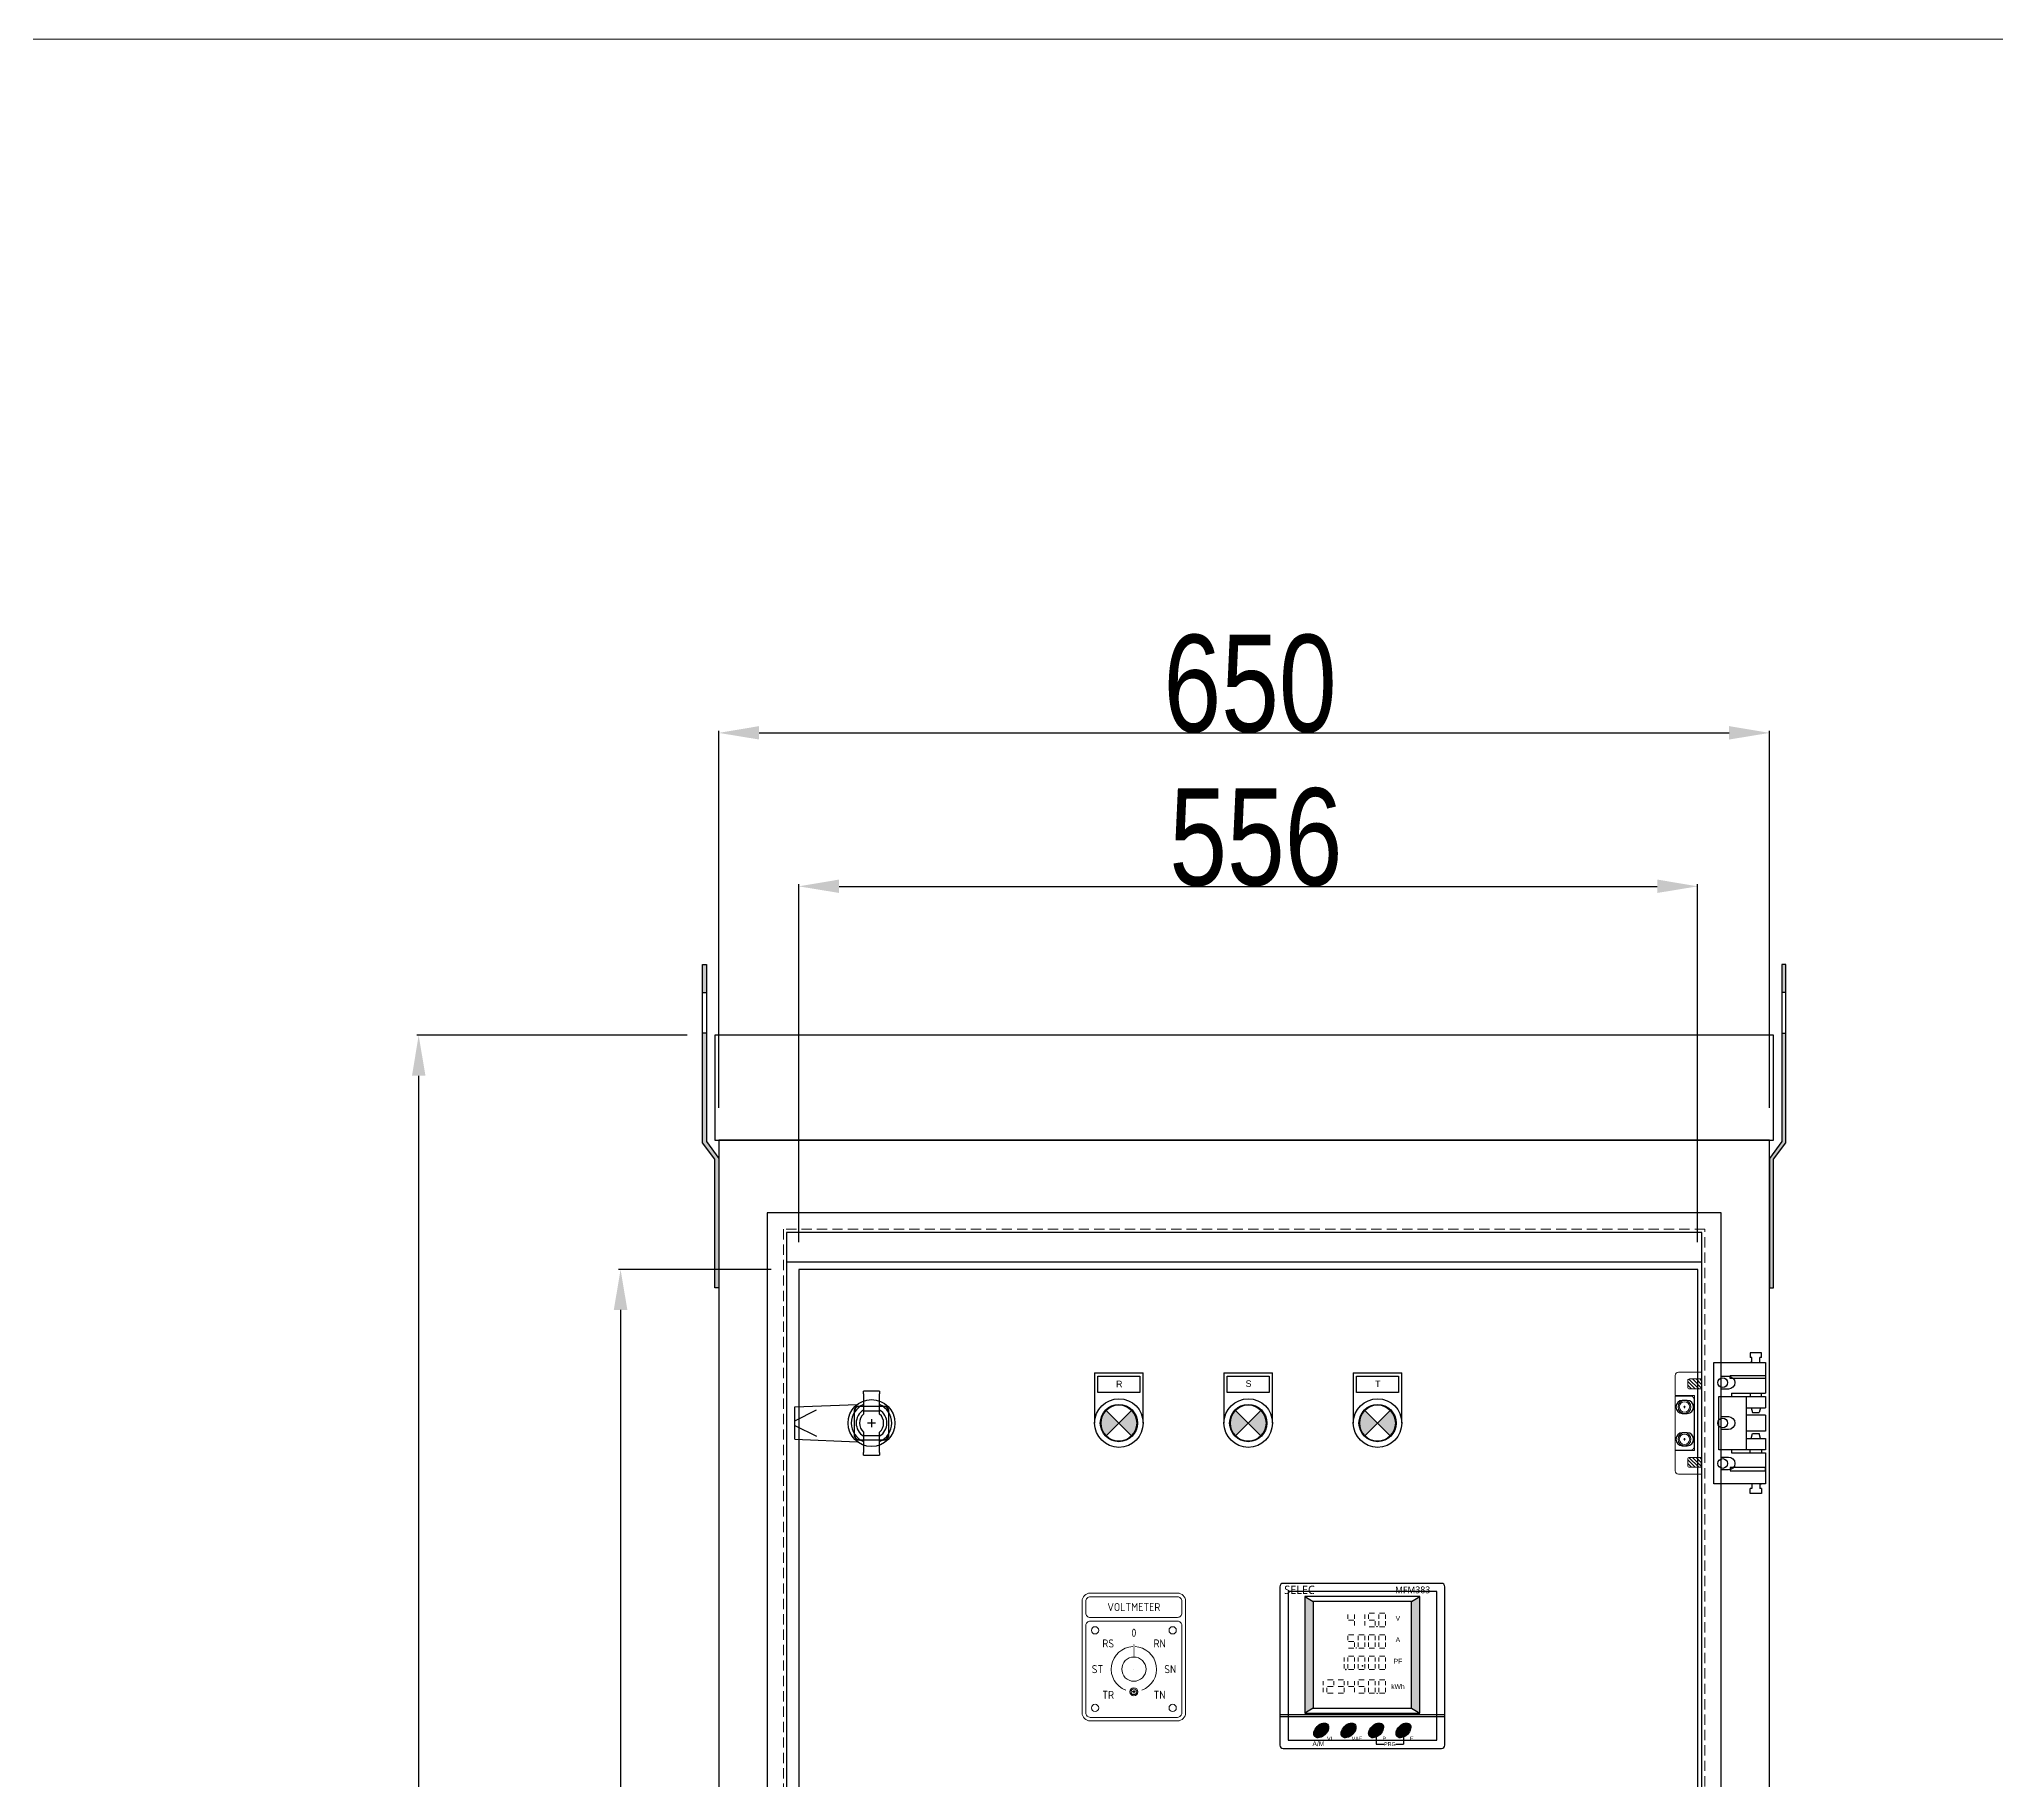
# Model space of a CAD drawing. Header units: inches. Extents: x 21 to 136330, y 8 to 58290.
# Drawn here: x 28198 to 29409, y 38389 to 39466 of the extents above; entities that cross this region are included whole.
import ezdxf
from ezdxf.enums import TextEntityAlignment as Align

# ---------------------------------------------------------------- set-up
doc = ezdxf.new("R2010")
doc.units = ezdxf.units.IN
doc.header["$MEASUREMENT"] = 0
doc.set_wipeout_variables(frame=1)
doc.linetypes.add('HIDDEN', pattern=[9.525, 6.35, -3.175])
doc.linetypes.add('HIDDEN2', pattern=[4.7625, 3.175, -1.5875])
for name, color, linetype, lineweight in [('0 TĂNG CỨNG', 7, 'Continuous', 15), ('01', 7, 'HIDDEN2', 13), ('07', 5, 'Continuous', 5), ('@.0.DM. NÉT ĐỨT', 8, 'HIDDEN', 9), ('hw_Text', 7, 'Continuous', 13)]:
    doc.layers.add(name, color=color, linetype=linetype, lineweight=lineweight)
for name, color, linetype in [('@.0.DM. NÉT CHÍNH', 7, 'Continuous'), ('@.DM. NÉT CẮT', 2, 'Continuous'), ('@.DM. THIẾT BỊ', 7, 'Continuous')]:
    doc.layers.add(name, color=color, linetype=linetype)
doc.layers.add('@.DM. KÍCH THƯỚC', color=8, linetype='Continuous', transparency=0.2)
doc.layers.add('@.DM. KÍCH THƯỚC @ 1', color=8, linetype='Continuous', transparency=0.2)
doc.styles.add('1_Segoe UI', font='segoeui.ttf')
doc.styles.add('ARIAL', font='arial.ttf')
doc.styles.add('Arial-Black', font='')
doc.styles.add('roman', font='roman.shx', dxfattribs={"width": 0.8})
doc.styles.add('Tahoma (Input Text)', font='tahoma.ttf')
doc.styles.add('VnArial', font='')
doc.styles.add('WD_IEC', font='isocp2.shx')
doc.styles.get('Arial-Black').set_extended_font_data('Arial Black')
doc.styles.get('VnArial').set_extended_font_data('.VnArial')
doc.dimstyles.new('Kích thước Duy Mạnh', dxfattribs={"dimtxt": 30, "dimasz": 25, "dimexe": 1.25, "dimexo": 20, "dimtad": 1, "dimdec": 1, "dimtxsty": 'roman', "dimcen": 2.5, "dimclrd": 8, "dimclre": 8, "dimclrt": 2, "dimadec": 0, "dimazin": 0, "dimtfac": 1, "dimtdec": 1, "dimtix": 1, "dimtmove": 0, "dimatfit": 3, "dimfxl": 1, "dimtfillclr": 1, "dimarcsym": 0})

# ---------------------------------------------------------------- blocks, each defined once
blk = doc.blocks.new('KHUNG KT1')
at = {"color": 7}
blk.add_lwpolyline([(0, 0), (7128, 0), (7128, -5040), (0, -5040)], close=True, dxfattribs=at)
at = {"color": 1, "style": 'Tahoma (Input Text)', "flags": 8}
for tag, p in [('#01', (328.9, -4851.1)), ('#03', (1514.7, -4846.3)), ('#05', (2819, -4851.1)), ('#07', (4424, -4851.1)), ('#09', (5172.9, -4851.1)), ('#02', (189.8, -4995.1)), ('#04', (1755.3, -4995.1)), ('#06', (2727.8, -4995.1)), ('#08', (4382.7, -4995.1)), ('#10', (5172.9, -4995.1))]:
    blk.add_attdef(tag, p, '', height=60, dxfattribs=at)
blk.add_attdef('#11', text='', height=60, dxfattribs=at).set_placement((6996, -4961.6), align=Align.CENTER)
at = {"layer": '0 TĂNG CỨNG', "color": 1, "style": 'ARIAL'}
blk.add_attdef('#12', (852.8, -4987.6), '', height=60, dxfattribs=at)
blk = doc.blocks.new('*D631')
at = {"layer": '@.DM. KÍCH THƯỚC', "color": 8, "lineweight": -2, "transparency": 16777216}
for p, q in [((28650.6, 38704.9), (28556.2, 38704.9)), ((28650.6, 37914.9), (28556.2, 37914.9))]:
    blk.add_line(p, q, dxfattribs=at)
at = {"layer": '@.DM. KÍCH THƯỚC', "lineweight": -2, "transparency": 16777216}
blk.add_line((28557.4, 38679.9), (28557.4, 37939.9), dxfattribs=at)
at = {"layer": '@.DM. KÍCH THƯỚC', "transparency": 16777216}
for points in [[(28553.2, 38679.9), (28561.6, 38679.9), (28557.4, 38704.9)], [(28553.2, 37939.9), (28561.6, 37939.9), (28557.4, 37914.9)]]:
    blk.add_solid(points, dxfattribs=at)
at = {"layer": 'Defpoints', "color": 0, "transparency": 16777216}
for p in [(28670.6, 38704.9), (28557.4, 37914.9), (28670.6, 37914.9)]:
    blk.add_point(p, dxfattribs=at)
at = {"layer": '@.DM. KÍCH THƯỚC', "color": 2, "transparency": 16777216, "insert": (28496.8, 38248.2), "char_height": 60, "attachment_point": 1, "rotation": 90, "style": 'roman'}
blk.add_mtext('790', dxfattribs=at)
blk = doc.blocks.new('*D632')
at = {"layer": '@.DM. KÍCH THƯỚC', "color": 8, "lineweight": -2, "transparency": 16777216}
for p, q in [((28667.6, 38721.9), (28667.6, 38943.2)), ((29223.6, 38721.9), (29223.6, 38943.2))]:
    blk.add_line(p, q, dxfattribs=at)
at = {"layer": '@.DM. KÍCH THƯỚC', "lineweight": -2, "transparency": 16777216}
blk.add_line((28692.6, 38941.9), (29198.6, 38941.9), dxfattribs=at)
at = {"layer": '@.DM. KÍCH THƯỚC', "transparency": 16777216}
for points in [[(28692.6, 38946.1), (28692.6, 38937.8), (28667.6, 38941.9)], [(29198.6, 38946.1), (29198.6, 38937.8), (29223.6, 38941.9)]]:
    blk.add_solid(points, dxfattribs=at)
at = {"layer": 'Defpoints', "color": 0, "transparency": 16777216}
for p in [(29223.6, 38941.9), (28667.6, 38701.9), (29223.6, 38701.9)]:
    blk.add_point(p, dxfattribs=at)
at = {"layer": '@.DM. KÍCH THƯỚC', "color": 2, "transparency": 16777216, "insert": (28896.8, 39002.6), "char_height": 60, "attachment_point": 1, "style": 'roman'}
blk.add_mtext('556', dxfattribs=at)
blk = doc.blocks.new('*D636')
at = {"layer": '@.DM. KÍCH THƯỚC', "color": 8, "lineweight": -2, "transparency": 16777216}
for p, q in [((28598.6, 38849.8), (28431.3, 38849.8)), ((28601.2, 37749.9), (28431.3, 37749.9))]:
    blk.add_line(p, q, dxfattribs=at)
at = {"layer": '@.DM. KÍCH THƯỚC', "lineweight": -2, "transparency": 16777216}
blk.add_line((28432.5, 38824.8), (28432.5, 37774.9), dxfattribs=at)
at = {"layer": '@.DM. KÍCH THƯỚC', "transparency": 16777216}
for points in [[(28428.4, 38824.8), (28436.7, 38824.8), (28432.5, 38849.8)], [(28428.4, 37774.9), (28436.7, 37774.9), (28432.5, 37749.9)]]:
    blk.add_solid(points, dxfattribs=at)
at = {"layer": 'Defpoints', "color": 0, "transparency": 16777216}
for p in [(28618.6, 38849.8), (28432.5, 37749.9), (28621.2, 37749.9)]:
    blk.add_point(p, dxfattribs=at)
at = {"layer": '@.DM. KÍCH THƯỚC', "color": 2, "transparency": 16777216, "insert": (28371.9, 38224.4), "char_height": 60, "attachment_point": 1, "rotation": 90, "style": 'roman'}
blk.add_mtext('1100', dxfattribs=at)
blk = doc.blocks.new('*D637')
at = {"layer": '@.DM. KÍCH THƯỚC', "color": 8, "lineweight": -2, "transparency": 16777216}
for p, q in [((28618.1, 38804.9), (28618.1, 39038.1)), ((29268.1, 38804.9), (29268.1, 39038.1))]:
    blk.add_line(p, q, dxfattribs=at)
at = {"layer": '@.DM. KÍCH THƯỚC', "lineweight": -2, "transparency": 16777216}
blk.add_line((28643.1, 39036.8), (29243.1, 39036.8), dxfattribs=at)
at = {"layer": '@.DM. KÍCH THƯỚC', "transparency": 16777216}
for points in [[(28643.1, 39041), (28643.1, 39032.7), (28618.1, 39036.8)], [(29243.1, 39041), (29243.1, 39032.7), (29268.1, 39036.8)]]:
    blk.add_solid(points, dxfattribs=at)
at = {"layer": 'Defpoints', "color": 0, "transparency": 16777216}
for p in [(29268.1, 39036.8), (28618.1, 38784.9), (29268.1, 38784.9)]:
    blk.add_point(p, dxfattribs=at)
at = {"layer": '@.DM. KÍCH THƯỚC', "color": 2, "transparency": 16777216, "insert": (28893.2, 39097.5), "char_height": 60, "attachment_point": 1, "style": 'roman'}
blk.add_mtext('650', dxfattribs=at)
blk = doc.blocks.new('HL011-1-6')
at = {"color": 8}
for p, q in [((29.5, 81), (22.5, 81)), ((22.5, 81), (22.5, 78)), ((23.5, 78), (22.5, 78)), ((23.5, 75), (22.5, 75)), ((23.5, 75), (23.5, 78)), ((29.5, 78), (28.5, 78)), ((28.5, 75), (28.5, 78)), ((28.5, 75), (29.5, 75)), ((29.5, 78), (29.5, 81)), ((11, 56), (11, 54)), ((11, 56), (32, 56)), ((20, 54), (20, 21)), ((22.5, 56), (22.5, 54)), ((29.5, 54), (29.5, 56)), ((20, 47), (32, 47)), ((32, 42.5), (20, 42.5)), ((23.1, 47), (24, 44)), ((24, 44), (28, 44)), ((28.9, 47), (28, 44)), ((32, 32.5), (20, 32.5)), ((20, 28), (32, 28)), ((23.1, 28), (24, 31)), ((24, 31), (28, 31)), ((28.9, 28), (28, 31)), ((11, 21), (11, 19)), ((11, 19), (32, 19)), ((22.5, 19), (22.5, 21)), ((29.5, 21), (29.5, 19)), ((23.5, 0), (22.5, 0)), ((23.5, 0), (23.5, -3)), ((28.5, 0), (28.5, -3)), ((28.5, 0), (29.5, 0)), ((22.5, -6), (22.5, -3)), ((23.5, -3), (22.5, -3)), ((29.5, -6), (22.5, -6)), ((29.5, -3), (28.5, -3)), ((29.5, -3), (29.5, -6))]:
    blk.add_line(p, q, dxfattribs=at)
for points in [[(32, 19), (32, 0), (0, 0), (0, 75), (32, 75), (32, 56)], [(32, 28), (32, 21), (3, 21), (3, 54), (32, 54), (32, 47)], [(32, 42.5), (32, 32.5)]]:
    blk.add_lwpolyline(points, dxfattribs=at)
for points in [[(10, 67), (32, 67), (32, 65), (10, 65)], [(10, 8), (32, 8), (32, 10), (10, 10)]]:
    blk.add_lwpolyline(points, close=True, dxfattribs=at)
for centre in [(5.5, 62.5), (5.5, 37.5), (5.5, 12.5)]:
    blk.add_circle(centre, 3, dxfattribs=at)
blk = doc.blocks.new('MS722')
at = {"layer": '@.DM. THIẾT BỊ', "color": 4}
for p, q in [((-5, 37.8), (-5, 39.5)), ((5, 39.5), (-5, 39.5)), ((-5, 37.8), (-5, 27.2)), ((5, 39.5), (5, 37.8)), ((5, 27.2), (5, 37.8)), ((-5, 27.2), (-5, 25.3)), ((5, 27.2), (-5, 27.2)), ((5, 25.3), (5, 27.2)), ((-5, 14.2), (-5, 12.2)), ((-5, 12.2), (-5, 1.7)), ((-5, 12.2), (5, 12.2)), ((5, 12.2), (5, 14.2)), ((5, 1.7), (5, 12.2)), ((-5, 0), (-5, 1.7)), ((-5, 0), (5, 0)), ((5, 1.7), (5, 0))]:
    blk.add_line(p, q, dxfattribs=at)
for radius, start, end in [(12.5, 113.5782, 246.4218), (7.5, 131.8103, 228.1897), (12.5, 293.5782, 66.4218), (7.5, 311.8103, 48.1897)]:
    blk.add_arc((0, 19.8), radius, start, end, dxfattribs=at)
at = {"layer": '@.DM. THIẾT BỊ', "color": 9}
for start, end in [(121.7569, 238.2431), (301.7569, 58.2431)]:
    blk.add_arc((0, 19.8), 9.5, start, end, dxfattribs=at)
blk = doc.blocks.new('KTRONG')
at = {"layer": '@.DM. THIẾT BỊ', "color": 8}
for p, q in [((-47.5, 10), (-8.9, 11.5)), ((-47.5, -10), (-47.5, 10)), ((-47.5, 1.4), (-34.1, 8.1)), ((-47.5, -1.4), (-34.1, -8.1)), ((-47.5, -10), (-8.9, -11.5))]:
    blk.add_line(p, q, dxfattribs=at)
at = {"layer": '@.DM. THIẾT BỊ', "color": 1, "ltscale": 10}
blk.add_line((0, 2.5), (0, -2.5), dxfattribs=at)
at = {"layer": '@.DM. THIẾT BỊ', "color": 8}
blk.add_lwpolyline([(10.5, 7.5), (10.5, -7.5, -0.414214), (7.5, -10.5), (-7.5, -10.5, -0.414214), (-10.5, -7.5), (-10.5, 7.5, -0.414214), (-7.5, 10.5), (7.5, 10.5, -0.414214)], format="xyb", close=True, dxfattribs=at)
at = {"layer": '@.DM. THIẾT BỊ', "color": 1, "ltscale": 10}
blk.add_lwpolyline([(2.5, 0), (-2.5, 0)], dxfattribs=at)
at = {"layer": '@.DM. THIẾT BỊ', "color": 8}
blk.add_circle((0, 0), 14.5, dxfattribs=at)
blk.add_blockref('MS722', (0, -19.8), dxfattribs=at)
blk = doc.blocks.new('BL012-FRONT')
at = {"layer": '0 TĂNG CỨNG'}
h = blk.add_hatch(dxfattribs=at)
h.set_pattern_fill('ANSI31', color=2, scale=0.5, angle=90, style=0)
h.set_pattern_definition([(135, (-85095.0619, -23179.3125), (-1.122532015, -1.122532015), [])])
edge = h.paths.add_edge_path()
edge.add_line((-0.4, 52.7), (7.2, 52.7))
edge.add_line((7.2, 52.7), (7.2, 58.8))
edge.add_line((7.2, 58.8), (-0.4, 58.8))
edge.add_arc((-0.4, 57.8), 1, 90, 180)
edge.add_line((-1.4, 57.8), (-1.4, 53.7))
edge.add_arc((-0.4, 53.7), 1, 180, 270)
h = blk.add_hatch(dxfattribs=at)
h.set_pattern_fill('ANSI31', color=2, scale=0.5, angle=90, style=0)
h.set_pattern_definition([(135, (-85095.0619, -23227.8125), (-1.122532015, -1.122532015), [])])
edge = h.paths.add_edge_path()
edge.add_line((-0.4, 4.2), (7.2, 4.2))
edge.add_line((7.2, 4.2), (7.2, 10.3))
edge.add_line((7.2, 10.3), (-0.4, 10.3))
edge.add_arc((-0.4, 9.3), 1, 90, 180)
edge.add_line((-1.4, 9.3), (-1.4, 5.2))
edge.add_arc((-0.4, 5.2), 1, 180, 270)
at = {"color": 2, "linetype": 'HIDDEN2'}
blk.add_line((7.2, 4.2), (7.2, 10.3), dxfattribs=at)
at = {"layer": '0 TĂNG CỨNG', "color": 8}
for p, q in [((-4.1, 41.5), (-2.8, 41.5)), ((-3.4, 42.2), (-3.4, 40.8)), ((-4.1, 21.5), (-2.8, 21.5)), ((-3.4, 22.2), (-3.4, 20.8))]:
    blk.add_line(p, q, dxfattribs=at)
at = {"layer": '0 TĂNG CỨNG', "color": 1}
blk.add_lwpolyline([(-9.2, 14.5), (-9.2, 2, 0.414214), (-7.2, 0), (7.2, 0), (7.2, 63), (-7.2, 63, 0.414214), (-9.2, 61), (-9.2, 48.5), (2.8, 48.5), (2.8, 14.5)], format="xyb", close=True, dxfattribs=at)
at = {"layer": '0 TĂNG CỨNG', "color": 2}
for points in [[(-0.4, 52.7), (7.2, 52.7), (7.2, 58.8), (-0.4, 58.8, 0.414214), (-1.4, 57.8), (-1.4, 53.7, 0.414214)], [(-0.4, 4.2), (7.2, 4.2), (7.2, 10.3), (-0.4, 10.3, 0.414214), (-1.4, 9.3), (-1.4, 5.2, 0.414214)]]:
    blk.add_lwpolyline(points, format="xyb", close=True, dxfattribs=at)
at = {"layer": '0 TĂNG CỨNG', "color": 22}
blk.add_lwpolyline([(-9.2, 14.8), (0.6, 14.8, 0.414214), (2.6, 16.8), (2.6, 46.2, 0.414214), (0.6, 48.2), (-9.2, 48.2)], format="xyb", close=True, dxfattribs=at)
at = {"layer": '0 TĂNG CỨNG', "color": 61}
for centre in [(-3.4, 41.5), (-3.4, 21.5)]:
    blk.add_circle(centre, 4, dxfattribs=at)
at = {"layer": '0 TĂNG CỨNG', "color": 8}
for centre in [(-3.4, 41.5), (-3.4, 21.5)]:
    blk.add_circle(centre, 3.2, dxfattribs=at)
blk = doc.blocks.new('Den XANH')
h = blk.add_hatch(color=5)
h.paths.add_polyline_path([(15, 15), (22.8, 7.2, 0.198912), (26, 15, 0.198912), (22.8, 22.8)])
h.paths.add_polyline_path([(15, 15), (7.2, 22.8, 0.198912), (4, 15, 0.198912), (7.2, 7.2)])
at = {"color": 7}
for p, q in [((0, 46), (30, 46)), ((0, 46), (0, 15)), ((30, 15), (30, 46))]:
    blk.add_line(p, q, dxfattribs=at)
blk.add_lwpolyline([(2, 44), (28, 44), (28, 34), (2, 34)], close=True, dxfattribs=at)
blk.add_circle((15, 15), 15, dxfattribs=at)
at = {"layer": '07', "color": 5, "linetype": 'Continuous', "lineweight": 5, "ltscale": 3}
for p, q in [((22.8, 22.8), (7.2, 7.2)), ((7.2, 22.8), (22.8, 7.2))]:
    blk.add_line(p, q, dxfattribs=at)
blk.add_circle((15, 15), 11, dxfattribs=at)
at = {"layer": '01', "color": 2, "linetype": 'Continuous', "lineweight": 5, "style": 'Arial-Black'}
blk.add_attdef('T-SP', text='', height=2.4, dxfattribs=at).set_placement((15.2, 37), align=Align.CENTER)
blk = doc.blocks.new('Den DO')
h = blk.add_hatch(color=1)
h.paths.add_polyline_path([(7.2, 7.2), (15, 15), (7.2, 22.8, 0.198912), (4, 15, 0.198912)])
h.paths.add_polyline_path([(15, 15), (22.8, 7.2, 0.198912), (26, 15, 0.198912), (22.8, 22.8)])
at = {"color": 7}
for p, q in [((0, 46), (30, 46)), ((0, 46), (0, 15)), ((30, 15), (30, 46))]:
    blk.add_line(p, q, dxfattribs=at)
blk.add_lwpolyline([(2, 44), (28, 44), (28, 34), (2, 34)], close=True, dxfattribs=at)
blk.add_circle((15, 15), 15, dxfattribs=at)
at = {"layer": '07', "color": 1, "linetype": 'Continuous', "lineweight": 5, "ltscale": 3}
for p, q in [((22.8, 22.8), (7.2, 7.2)), ((7.2, 22.8), (22.8, 7.2))]:
    blk.add_line(p, q, dxfattribs=at)
blk.add_circle((15, 15), 11, dxfattribs=at)
at = {"layer": '01', "color": 2, "linetype": 'Continuous', "lineweight": 5, "style": 'Arial-Black'}
blk.add_attdef('T-SP', text='', height=2.4, dxfattribs=at).set_placement((15, 38.8), align=Align.CENTER)
blk = doc.blocks.new('Den VANG')
h = blk.add_hatch(color=2)
h.paths.add_polyline_path([(22.8, 7.2, 0.198912), (26, 15, 0.198912), (22.8, 22.8), (15, 15)])
h.paths.add_polyline_path([(7.2, 7.2), (15, 15), (7.2, 22.8, 0.198912), (4, 15, 0.198912)])
at = {"color": 7}
for p, q in [((0, 46), (30, 46)), ((0, 46), (0, 15)), ((30, 15), (30, 46))]:
    blk.add_line(p, q, dxfattribs=at)
blk.add_lwpolyline([(2, 44), (28, 44), (28, 34), (2, 34)], close=True, dxfattribs=at)
blk.add_circle((15, 15), 15, dxfattribs=at)
at = {"layer": '07', "color": 2, "linetype": 'Continuous', "lineweight": 5, "ltscale": 3}
for p, q in [((22.8, 22.8), (7.2, 7.2)), ((7.2, 22.8), (22.8, 7.2))]:
    blk.add_line(p, q, dxfattribs=at)
blk.add_circle((15, 15), 11, dxfattribs=at)
at = {"layer": '01', "color": 2, "linetype": 'Continuous', "lineweight": 5, "style": 'Arial-Black'}
blk.add_attdef('T-SP', text='', height=2.4, dxfattribs=at).set_placement((15.2, 37), align=Align.CENTER)
blk = doc.blocks.new('*U61')
at = {"color": 7}
ref = blk.add_blockref('Den DO', (-95, -46), dxfattribs=at)
ref.add_attrib('T-SP', 'R', dxfattribs={"layer": '01', "color": 2, "linetype": 'Continuous', "lineweight": 5, "height": 4, "style": 'ARIAL'}).set_placement((-79.8, -8.8), align=Align.CENTER)
ref = blk.add_blockref('Den VANG', (-15, -46), dxfattribs=at)
ref.add_attrib('T-SP', 'S', dxfattribs={"layer": '01', "color": 2, "linetype": 'Continuous', "lineweight": 5, "height": 4, "style": 'ARIAL'}).set_placement((0.2, -8.6), align=Align.CENTER)
ref = blk.add_blockref('Den XANH', (65, -46), dxfattribs=at)
ref.add_attrib('T-SP', 'T', dxfattribs={"layer": '01', "color": 2, "linetype": 'Continuous', "lineweight": 5, "height": 4, "style": 'ARIAL'}).set_placement((80.2, -8.7), align=Align.CENTER)
blk = doc.blocks.new('*U62')
at = {"color": 0, "linetype": 'ByBlock', "lineweight": 9}
blk.add_lwpolyline([(-27, 32), (27, 32, 0.414214), (29.7, 34.7), (29.7, 42, 0.414214), (27, 44.7), (-27, 44.7, 0.414214), (-29.8, 42), (-29.8, 34.7, 0.414214)], format="xyb", close=True, dxfattribs=at)
at = {"color": 150, "linetype": 'ByBlock', "lineweight": 9}
for centre in [(-24, 24), (24, 24), (-24, -24), (24, -24)]:
    blk.add_circle(centre, 2.25, dxfattribs=at)
at = {"color": 0, "linetype": 'ByBlock', "lineweight": 9, "style": 'WD_IEC'}
for s, p in [('VOLTMETER', (0, 38.4)), ('RS', (-15.9, 15.9)), ('RN', (15.9, 15.9)), ('ST', (-22.5, 0)), ('SN', (22.5, 0)), ('TR', (-15.9, -15.9)), ('TN', (15.9, -15.9))]:
    blk.add_text(s, height=5, dxfattribs=at).set_placement(p, align=Align.MIDDLE_CENTER)
at = {"color": 0, "linetype": 'ByBlock', "lineweight": 9}
blk.add_wipeout([(5.5, 0), (0.2, 15.3), (0.2, 15.3), (0.2, 15.3), (0.2, 15.4), (0.2, 15.4), (0.2, 15.4), (0.2, 15.4), (0.2, 15.4), (0.2, 15.4), (0.2, 15.4), (0.1, 15.4), (0.1, 15.4), (0.1, 15.5), (0.1, 15.5), (0.1, 15.5), (0.1, 15.5), (0.1, 15.5), (0, 15.5), (0, 15.5), (0, 15.5), (0, 15.5), (0, 15.5), (0, 15.5), (-0.1, 15.5), (-0.1, 15.5), (-0.1, 15.5), (-0.1, 15.5), (-0.1, 15.5), (-0.1, 15.4), (-0.1, 15.4), (-0.2, 15.4), (-0.2, 15.4), (-0.2, 15.4), (-0.2, 15.4), (-0.2, 15.4), (-0.2, 15.4), (-0.2, 15.4), (-0.2, 15.3), (-0.2, 15.3), (-0.2, 15.3), (-5.5, 0), (-4.5, -19), (4.5, -19)], dxfattribs=at)
at = {"linetype": 'ByBlock', "lineweight": 9}
blk.add_hatch(color=0, dxfattribs=at).paths.add_polyline_path([(0.2, 15.3), (0.2, 15.3), (0.2, 15.3), (0.2, 15.4), (0.2, 15.4), (0.2, 15.4), (0.2, 15.4), (0.2, 15.4), (0.2, 15.4), (0.2, 15.4), (0.1, 15.4), (0.1, 15.4), (0.1, 15.5), (0.1, 15.5), (0.1, 15.5), (0.1, 15.5), (0.1, 15.5), (0, 15.5), (0, 15.5), (0, 15.5), (0, 15.5), (0, 15.5), (0, 15.5), (-0.1, 15.5), (-0.1, 15.5), (-0.1, 15.5), (-0.1, 15.5), (-0.1, 15.5), (-0.1, 15.4), (-0.1, 15.4), (-0.2, 15.4), (-0.2, 15.4), (-0.2, 15.4), (-0.2, 15.4), (-0.2, 15.4), (-0.2, 15.4), (-0.2, 15.4), (-0.2, 15.3), (-0.2, 15.3), (-0.2, 15.3), (-0.2, 7.5), (0.2, 7.5)])
at = {"color": 0, "linetype": 'ByBlock', "lineweight": 18}
blk.add_lwpolyline([(-27, -32), (27, -32, 0.414214), (32, -27), (32, 42, 0.414214), (27, 47), (-27, 47, 0.414214), (-32, 42), (-32, -27, 0.414214)], format="xyb", close=True, dxfattribs=at)
at = {"color": 0, "linetype": 'ByBlock', "lineweight": 9}
blk.add_lwpolyline([(-27, -29.8), (27, -29.8, 0.414214), (29.7, -27), (29.7, 27, 0.414214), (27, 29.7), (-27, 29.7, 0.414214), (-29.8, 27), (-29.8, -27, 0.414214)], format="xyb", close=True, dxfattribs=at)
blk.add_lwpolyline([(0.8, -14.1), (0.8, -13.9), (0.1, -13.9), (0.1, -13.2), (-0.1, -13.2), (-0.1, -13.9), (-0.8, -13.9), (-0.8, -14.1), (-0.1, -14.1), (-0.1, -14.8), (0.1, -14.8), (0.1, -14.1)], close=True, dxfattribs=at)
at = {"color": 150, "linetype": 'ByBlock', "lineweight": 9}
blk.add_circle((0, 0), 7.5, dxfattribs=at)
at = {"color": 0, "linetype": 'ByBlock', "lineweight": 9}
for radius in [2.5, 1.75]:
    blk.add_circle((0, -14), radius, dxfattribs=at)
for start, end in [(92.839, 249.0883), (290.9117, 87.161)]:
    blk.add_arc((0, 0), 14, start, end, dxfattribs=at)
at = {"layer": 'Defpoints', "color": 1, "linetype": 'ByBlock', "lineweight": 9}
blk.add_line((0, 0), (0, 0), dxfattribs=at)
at = {"color": 0, "linetype": 'ByBlock', "lineweight": 9, "style": 'WD_IEC'}
blk.add_text('0', height=5, dxfattribs=at).set_placement((0, 22.5), align=Align.MIDDLE_CENTER)
blk = doc.blocks.new('*U40')
at = {"ltscale": 5, "true_color": 0x22346e, "transparency": 33554559}
h = blk.add_hatch(color=159, dxfattribs=at)
h.dxf.hatch_style = 1
h.set_gradient(color2=(255, 255, 0), name='SPHERICAL')
h.paths.add_polyline_path([(-29.5, 88.1), (-34.5, 91.1), (-34.5, 21.2), (-29.5, 24.2)])
h = blk.add_hatch(color=159, dxfattribs=at)
h.dxf.hatch_style = 1
h.set_gradient(color2=(255, 255, 0), name='SPHERICAL')
h.paths.add_polyline_path([(29.5, 88.1), (34.5, 91.1), (34.5, 21.2), (29.5, 24.2)])
at = {"ltscale": 5, "transparency": 33554559}
h = blk.add_hatch(color=256, dxfattribs=at)
h.dxf.hatch_style = 1
h.set_gradient(color1=(200, 201, 45), color2=(0, 0, 0), name='INVCURVED')
edge = h.paths.add_edge_path()
edge.add_ellipse((-24.7, 10.8), major_axis=(-3.73, -3.73), ratio=0.643306, start_angle=0, end_angle=360)
h = blk.add_hatch(color=256, dxfattribs=at)
h.dxf.hatch_style = 1
h.set_gradient(color1=(200, 201, 45), color2=(0, 0, 0), name='INVCURVED')
edge = h.paths.add_edge_path()
edge.add_ellipse((-8.3, 10.8), major_axis=(-3.73, -3.73), ratio=0.643306, start_angle=0, end_angle=360)
h = blk.add_hatch(color=256, dxfattribs=at)
h.dxf.hatch_style = 1
h.set_gradient(color1=(200, 201, 45), color2=(0, 0, 0), name='INVCURVED')
edge = h.paths.add_edge_path()
edge.add_ellipse((8.2, 10.8), major_axis=(-3.73, -3.73), ratio=0.643306, start_angle=0, end_angle=360)
h = blk.add_hatch(color=256, dxfattribs=at)
h.dxf.hatch_style = 1
h.set_gradient(color1=(200, 201, 45), color2=(0, 0, 0), name='INVCURVED')
edge = h.paths.add_edge_path()
edge.add_ellipse((24.6, 10.8), major_axis=(-3.73, -3.73), ratio=0.643306, start_angle=0, end_angle=360)
at = {"color": 152, "true_color": 0x2776bb}
for p, q in [((-34.5, 91.1), (-29.5, 88.1)), ((29.5, 88.1), (34.5, 91.1)), ((-29.5, 24.2), (-34.5, 21.2)), ((29.5, 24.2), (34.5, 21.2))]:
    blk.add_line(p, q, dxfattribs=at)
at = {"color": 7, "linetype": 'Continuous', "lineweight": 13}
for p, q in [((-8.8, 80.3), (-8.8, 77.8)), ((-8.4, 77), (-5.2, 77)), ((-4.8, 80.3), (-4.8, 77.8)), ((-4.8, 73.7), (-4.8, 76.3)), ((1.5, 80.3), (1.5, 77.8)), ((1.5, 73.7), (1.5, 76.3)), ((3.6, 80.3), (3.6, 77.8)), ((4.1, 81.1), (7.3, 81.1)), ((4.1, 77), (7.3, 77)), ((4.1, 73), (7.3, 73)), ((7.7, 73.7), (7.7, 76.3)), ((9.9, 80.3), (9.9, 77.8)), ((9.9, 73.7), (9.9, 76.3)), ((10.3, 81.1), (13.5, 81.1)), ((10.3, 73), (13.5, 73)), ((13.9, 80.3), (13.9, 77.8)), ((13.9, 73.7), (13.9, 76.3)), ((-8.8, 67.5), (-8.8, 64.9)), ((-8.4, 68.2), (-5.2, 68.2)), ((-8.4, 64.2), (-5.2, 64.2)), ((-8.4, 60.2), (-5.2, 60.2)), ((-4.8, 60.9), (-4.8, 63.5)), ((-2.6, 67.5), (-2.6, 64.9)), ((-2.6, 60.9), (-2.6, 63.5)), ((-2.2, 68.2), (1, 68.2)), ((-2.2, 60.2), (1, 60.2)), ((1.5, 67.5), (1.5, 64.9)), ((1.5, 60.9), (1.5, 63.5)), ((3.6, 67.5), (3.6, 64.9)), ((3.6, 60.9), (3.6, 63.5)), ((4.1, 68.2), (7.3, 68.2)), ((4.1, 60.2), (7.3, 60.2)), ((7.7, 67.5), (7.7, 64.9)), ((7.7, 60.9), (7.7, 63.5)), ((9.9, 67.5), (9.9, 64.9)), ((9.9, 60.9), (9.9, 63.5)), ((10.3, 68.2), (13.5, 68.2)), ((10.3, 60.2), (13.5, 60.2)), ((13.9, 67.5), (13.9, 64.9)), ((13.9, 60.9), (13.9, 63.5)), ((-11, 54.6), (-11, 52.1)), ((-11, 48), (-11, 50.6)), ((-8.8, 54.6), (-8.8, 52.1)), ((-8.8, 48), (-8.8, 50.6)), ((-8.4, 55.4), (-5.2, 55.4)), ((-8.4, 47.3), (-5.2, 47.3)), ((-4.8, 54.6), (-4.8, 52.1)), ((-4.8, 48), (-4.8, 50.6)), ((-2.6, 54.6), (-2.6, 52.1)), ((-2.6, 48), (-2.6, 50.6)), ((-2.2, 55.4), (1, 55.4)), ((-2.2, 47.3), (1, 47.3)), ((1.5, 54.6), (1.5, 52.1)), ((1.5, 48), (1.5, 50.6)), ((3.6, 54.6), (3.6, 52.1)), ((3.6, 48), (3.6, 50.6)), ((4.1, 55.4), (7.3, 55.4)), ((4.1, 47.3), (7.3, 47.3)), ((7.7, 54.6), (7.7, 52.1)), ((7.7, 48), (7.7, 50.6)), ((9.9, 54.6), (9.9, 52.1)), ((9.9, 48), (9.9, 50.6)), ((10.3, 55.4), (13.5, 55.4)), ((10.3, 47.3), (13.5, 47.3)), ((13.9, 54.6), (13.9, 52.1)), ((13.9, 48), (13.9, 50.6)), ((-23.5, 40.4), (-23.5, 37.9)), ((-23.5, 33.8), (-23.5, 36.4)), ((-21.3, 33.8), (-21.3, 36.4)), ((-20.9, 41.2), (-17.6, 41.2)), ((-20.9, 37.1), (-17.6, 37.1)), ((-17.2, 40.4), (-17.2, 37.9)), ((-14.6, 41.2), (-11.4, 41.2)), ((-14.6, 37.1), (-11.4, 37.1)), ((-11, 40.4), (-11, 37.9)), ((-11, 33.8), (-11, 36.4)), ((-8.8, 40.4), (-8.8, 37.9)), ((-8.4, 37.1), (-5.2, 37.1)), ((-4.8, 40.4), (-4.8, 37.9)), ((-4.8, 33.8), (-4.8, 36.4)), ((-2.6, 40.4), (-2.6, 37.9)), ((-2.2, 41.2), (1, 41.2)), ((-2.2, 37.1), (1, 37.1)), ((1.5, 33.8), (1.5, 36.4)), ((3.6, 40.4), (3.6, 37.9)), ((3.6, 33.8), (3.6, 36.4)), ((4.1, 41.2), (7.3, 41.2)), ((7.7, 40.4), (7.7, 37.9)), ((7.7, 33.8), (7.7, 36.4)), ((9.9, 40.4), (9.9, 37.9)), ((9.9, 33.8), (9.9, 36.4)), ((10.3, 41.2), (13.5, 41.2)), ((13.9, 40.4), (13.9, 37.9)), ((13.9, 33.8), (13.9, 36.4)), ((-20.9, 33.1), (-17.6, 33.1)), ((-14.6, 33.1), (-11.4, 33.1)), ((-2.2, 33.1), (1, 33.1)), ((4.1, 33.1), (7.3, 33.1)), ((10.3, 33.1), (13.5, 33.1))]:
    blk.add_line(p, q, dxfattribs=at)
for p, q in [((-49.5, 20.3), (49.5, 20.3)), ((-49.5, 19.2), (49.5, 19.2))]:
    blk.add_line(p, q)
at = {"ltscale": 5}
for p, q in [((8.2, 6.8), (8.2, 2.6)), ((8.2, 2.6), (13, 2.6)), ((20.1, 2.6), (24.6, 2.6)), ((24.6, 6.8), (24.6, 2.6))]:
    blk.add_line(p, q, dxfattribs=at)
blk.add_lwpolyline([(-47.5, 99, 0.414214), (-49.5, 97), (-49.5, 2, 0.414214), (-47.5, 0), (47.5, 0, 0.414214), (49.5, 2), (49.5, 97, 0.414214), (47.5, 99)], format="xyb", close=True)
at = {"color": 152, "true_color": 0x2776bb}
for points in [[(-34.5, 21.2), (34.5, 21.2), (34.5, 91.1), (-34.5, 91.1)], [(-29.5, 24.2), (29.5, 24.2), (29.5, 88.1), (-29.5, 88.1)]]:
    blk.add_lwpolyline(points, close=True, dxfattribs=at)
at = {"ltscale": 5}
for centre in [(8.8, 73), (-3.7, 60.2), (-9.9, 47.3), (8.8, 33.1)]:
    blk.add_circle(centre, 0.076, dxfattribs=at)
for centre in [(-24.7, 10.8), (-8.3, 10.8), (8.2, 10.8), (24.6, 10.8)]:
    blk.add_ellipse(centre, major_axis=(-3.73, -3.73), ratio=0.643306)
blk.add_point((-9.9, 47.3), dxfattribs=at)
at = {"style": '1_Segoe UI'}
for s, height, p in [('SELEC', 5, (-46.9, 92.6)), ('MFM383', 4, (19.6, 93.1))]:
    blk.add_text(s, height=height, dxfattribs=at).set_placement(p)
at = {"layer": 'hw_Text', "lineweight": 13, "style": 'VnArial'}
for s, height, p in [('V', 2.88, (21.3, 78)), ('A', 2.88, (21.3, 65.2)), ('PF', 2.88, (21.3, 52.3)), ('kWh', 2.88, (21.3, 37.1)), ('A/M', 2.88, (-26.4, 2.8)), ('VI', 2.3, (-19.7, 5.9)), ('VAF', 2.3, (-3.3, 5.9)), ('P', 2.3, (13.1, 5.9)), ('PRG', 2.3, (16.5, 2.6)), ('E', 2.3, (29.6, 5.9))]:
    blk.add_text(s, height=height, rotation=360, dxfattribs=at).set_placement(p, align=Align.MIDDLE_CENTER)
blk = doc.blocks.new('1232')
at = {"layer": '@.DM. THIẾT BỊ'}
blk.add_point((48, 46.5), dxfattribs=at)
blk.add_blockref('*U40', (48, -3), dxfattribs=at)
blk = doc.blocks.new('cắt màn điều khiển')
at = {"layer": '@.DM. NÉT CẮT'}
blk.add_lwpolyline([(46, 46), (-46, 46), (-46, -46), (46, -46)], close=True, dxfattribs=at)
blk.add_point((0, 0), dxfattribs=at)
blk = doc.blocks.new('Tai cau - 1')
h = blk.add_hatch(color=8)
h.paths.add_polyline_path([(-7.5, 200), (-10, 200), (-10, 182.5), (-7.5, 182.5)])
h.paths.add_polyline_path([(-7.5, 157.5), (-10, 157.5), (-10, 89.6), (-2.5, 79.6), (-2.5, 0), (0, 0), (0, 80), (-7.5, 90.4)])
at = {"color": 8}
for p, q in [((-10, 200), (-7.5, 200)), ((-10, 89.6), (-10, 200)), ((-7.5, 200), (-7.5, 90.4)), ((-2.5, 79.6), (-10, 89.6))]:
    blk.add_line(p, q, dxfattribs=at)
at = {"color": 2}
blk.add_lwpolyline([(-10, 182.5), (-7.5, 182.5), (-7.5, 157.5), (-10, 157.5)], close=True, dxfattribs=at)
at = {"color": 8}
blk.add_lwpolyline([(-7.5, 90.4), (0, 80), (0, 0), (-2.5, 0), (-2.5, 79.6)], dxfattribs=at)

msp = doc.modelspace()

# ---------------------------------------------------------------- linework, layer by layer
for centre in [(28865.6284, 38609.9364), (28945.6284, 38609.9364), (29025.6284, 38609.9364)]:
    msp.add_circle(centre, 11.5)
at = {"layer": '@.0.DM. NÉT CHÍNH'}
for p, q in [((28702.1284, 38602.4364), (28702.1284, 38617.4364)), ((28705.1284, 38620.4364), (28720.1284, 38620.4364)), ((28723.1284, 38617.4364), (28723.1284, 38602.4364)), ((28720.1284, 38599.4364), (28705.1284, 38599.4364))]:
    msp.add_line(p, q, dxfattribs=at)
for points in [[(28615.6284, 38784.8731), (29270.6284, 38784.8731), (29270.6284, 38849.8134), (28615.6284, 38849.8134)], [(28618.1284, 37849.9364), (29268.1284, 37849.9364), (29268.1284, 38784.8731), (28618.1284, 38784.8731)], [(28648.1284, 37879.9364), (29238.1284, 37879.9364), (29238.1284, 38739.8731), (28648.1284, 38739.8731)], [(28660.1284, 37891.9364), (29226.1284, 37891.9364), (29226.1284, 38727.8731), (28660.1284, 38727.8731)], [(28660.1284, 37910.4364), (29226.1284, 37910.4364), (29226.1284, 38709.4364), (28660.1284, 38709.4364)]]:
    msp.add_lwpolyline(points, close=True, dxfattribs=at)
at = {"layer": '@.0.DM. NÉT CHÍNH', "color": 6}
msp.add_lwpolyline([(28667.6284, 37914.9364), (29223.6284, 37914.9364), (29223.6284, 38704.9364), (28667.6284, 38704.9364)], close=True, dxfattribs=at)
at = {"layer": '@.0.DM. NÉT CHÍNH'}
for points in [[(29238.1284, 38638.9364), (29242.6284, 38638.9364, -1), (29242.6284, 38630.9364), (29238.1284, 38630.9364)], [(29238.1284, 38613.9364), (29242.6284, 38613.9364, -1), (29242.6284, 38605.9364), (29238.1284, 38605.9364)], [(29238.1284, 38588.9364), (29242.6284, 38588.9364, -1), (29242.6284, 38580.9364), (29238.1284, 38580.9364)]]:
    msp.add_lwpolyline(points, format="xyb", dxfattribs=at)
for points in [[(29214.1284, 38615.9364), (29217.1284, 38615.9364, 1), (29217.1284, 38623.9364), (29214.1284, 38623.9364, 1)], [(29214.1284, 38595.9364), (29217.1284, 38595.9364, 1), (29217.1284, 38603.9364), (29214.1284, 38603.9364, 1)]]:
    msp.add_lwpolyline(points, format="xyb", close=True, dxfattribs=at)
for centre, start, end in [((28705.1284, 38617.4364), 90, 180), ((28720.1284, 38617.4364), 0, 90), ((28705.1284, 38602.4364), 180, 270), ((28720.1284, 38602.4364), 270, 0)]:
    msp.add_arc(centre, 3, start, end, dxfattribs=at)
at = {"layer": '@.0.DM. NÉT ĐỨT'}
msp.add_lwpolyline([(28658.1284, 37889.9364), (29228.1284, 37889.9364), (29228.1284, 38729.8731), (28658.1284, 38729.8731)], close=True, dxfattribs=at)

# ---------------------------------------------------------------- block references
at = {"color": 7}
for name, p in [('Tai cau - 1', (28618.1284, 38693.6448)), ('HL011-1-6', (29233.6284, 38572.4364))]:
    msp.add_blockref(name, p, dxfattribs=at)
at = {"color": 7, "xscale": -1}
msp.add_blockref('Tai cau - 1', (29268.1284, 38693.6448), dxfattribs=at)
for name, p in [('*U61', (28945.6284, 38640.9364)), ('KTRONG', (28712.6284, 38609.9364)), ('cắt màn điều khiển', (29016.2372, 38459.7763))]:
    msp.add_blockref(name, p)
at = {"color": 2}
msp.add_blockref('BL012-FRONT', (29218.8784, 38578.4364), dxfattribs=at)
at = {"xscale": 1.03125, "yscale": 1.03125, "zscale": 1.03125}
msp.add_blockref('1232', (28966.7372, 38411.8232), dxfattribs=at)
at = {"layer": '0 TĂNG CỨNG', "color": 1, "xscale": 0.8792977987369557, "yscale": 0.8792977987369557, "zscale": 0.8792977987369557}
msp.add_blockref('KHUNG KT1', (26641.411, 39465.8614), dxfattribs=at)

# ---------------------------------------------------------------- dimensions: what is measured, and where the dimension line sits
at = {"layer": '@.DM. KÍCH THƯỚC @ 1', "color": 0}
for base, p1, p2, picture, middle in [((29268.1284, 39036.8358), (28618.1284, 38784.8731), (29268.1284, 38784.8731), '*D637', (28954.8681, 39036.8358)), ((29223.6284, 38941.9364), (28667.6284, 38701.9364), (29223.6284, 38701.9364), '*D632', (28957.3681, 38941.9364))]:
    dim = msp.add_linear_dim(base=base, p1=p1, p2=p2, dimstyle='Kích thước Duy Mạnh', override={"dimscale": 1, "dimtxt": 60, "dimdec": 0, "dimclrd": 256, "dimtdec": 0, "dimtix": 1, "dimtofl": 0, "dimtmove": 0, "dimatfit": 1}, dxfattribs=at)
    dim.commit()
    dim.dimension.update_dxf_attribs({"geometry": picture, "text_midpoint": middle, "dimtype": 128})
for base, p1, p2, picture, middle in [((28432.5375, 37749.9364), (28618.6284, 38849.8134), (28621.1991, 37749.9364), '*D636', (28432.5375, 38299.8749)), ((28557.4117, 37914.9364), (28670.6284, 38704.9364), (28670.6284, 37914.9364), '*D631', (28557.4117, 38309.9364))]:
    dim = msp.add_linear_dim(base=base, p1=p1, p2=p2, angle=270, dimstyle='Kích thước Duy Mạnh', override={"dimscale": 1, "dimtxt": 60, "dimdec": 0, "dimclrd": 256, "dimtdec": 0, "dimtix": 1, "dimtofl": 0, "dimtmove": 0, "dimatfit": 1}, dxfattribs=at)
    dim.commit()
    dim.dimension.update_dxf_attribs({"geometry": picture, "text_midpoint": middle, "dimtype": 128})

# ---------------------------------------------------------------- next in the draw order: block references
msp.add_blockref('*U62', (28874.8967, 38457.7492))

doc.saveas('drawing.dxf')
